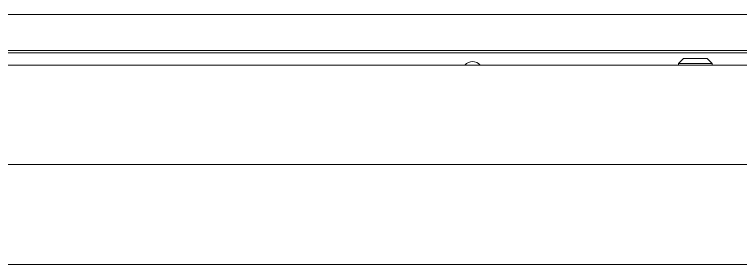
# Model space of a CAD drawing. Header units: millimetres. Extents: x 27602 to 523849, y 322139 to 568360.
# Drawn here: x 172402 to 183407, y 503525 to 507312 of the extents above; entities that cross this region are included whole.
import ezdxf

# ---------------------------------------------------------------- set-up
doc = ezdxf.new("R2010")
doc.units = ezdxf.units.MM

msp = doc.modelspace()

# ---------------------------------------------------------------- linework, layer by layer
at = {"color": 7, "lineweight": 13, "ltscale": 0.03937}
for p, q in [((161399, 507312), (204052, 507312)), ((161399, 506767), (204052, 506767)), ((161974, 506730), (203477, 506730)), ((203145, 506545), (162301, 506545)), ((200698, 505038), (164748, 505038)), ((200698, 503525), (164748, 503525))]:
    msp.add_line(p, q, dxfattribs=at)
at = {"color": 7, "lineweight": 13, "ltscale": 0.002227}
for p, q in [((182542, 506648), (182466, 506572)), ((182904, 506648), (182980, 506572))]:
    msp.add_line(p, q, dxfattribs=at)
at = {"color": 7, "lineweight": 13, "ltscale": 0.007475}
msp.add_line((182542, 506648), (182904, 506648), dxfattribs=at)
at = {"color": 7, "lineweight": 13, "ltscale": 0.010625}
for p, q in [((182466, 506572), (182980, 506572)), ((182980, 506545), (182466, 506545))]:
    msp.add_line(p, q, dxfattribs=at)
at = {"color": 7, "lineweight": 13, "ltscale": 0.000549977}
for p, q in [((182466, 506545), (182466, 506572)), ((182980, 506545), (182980, 506572))]:
    msp.add_line(p, q, dxfattribs=at)
at = {"color": 7, "lineweight": 13, "ltscale": 0.03937}
msp.add_arc((179345, 506447), 151, 40.58, 139.42, dxfattribs=at)

doc.saveas('drawing.dxf')
